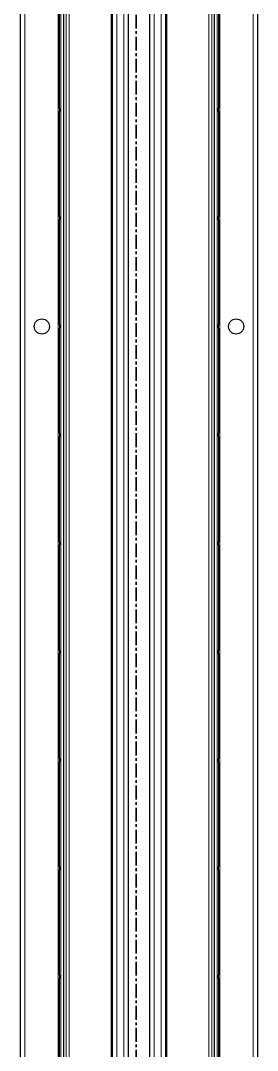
# Model space of a CAD drawing. Header units: millimetres. Extents: x -199 to 1181, y -1371 to 1507.
# Drawn here: x 594.1 to 703.5, y -411.2 to 63.8 of the extents above; entities that cross this region are included whole.
import ezdxf

# ---------------------------------------------------------------- set-up
doc = ezdxf.new("R2010")
doc.units = ezdxf.units.MM
doc.linetypes.add('CENTER', pattern=[10.16, 6.35, -1.27, 1.27, -1.27])

msp = doc.modelspace()

# ---------------------------------------------------------------- linework, layer by layer
at = {"color": 7, "linetype": 'CENTER', "lineweight": 35}
msp.add_line((647.53, 1499.09), (647.53, -1103.67), dxfattribs=at)
at = {"color": 7, "linetype": 'Continuous', "lineweight": 25}
for p, q in [((594.1, -851.79), (594.1, 1247.21)), ((613.89, 1247.21), (613.89, -851.79)), ((613.93, 1247.21), (613.93, -851.79)), ((636.6, -851.79), (636.6, 1247.21)), ((643.8, 1247.21), (643.8, -851.79)), ((653.8, -851.79), (653.8, 1247.21)), ((661, 1247.21), (661, -851.79)), ((683.67, -851.79), (683.67, 1247.21)), ((683.71, -851.79), (683.71, 1247.21)), ((703.5, 1247.21), (703.5, -851.79)), ((612.1, 23.46), (612.1, 71.96)), ((685.5, 71.96), (685.5, 23.46)), ((612.16, 23.35), (612.1, 23.46)), ((612.1, 23.46), (612.1, 21.96)), ((612.1, 21.96), (612.16, 22.06)), ((612.1, -26.54), (612.1, 21.96)), ((612.16, 22.06), (612.16, 23.35)), ((685.5, 23.46), (685.44, 23.35)), ((685.44, 23.35), (685.44, 22.06)), ((685.44, 22.06), (685.5, 21.96)), ((685.5, 21.96), (685.5, 23.46)), ((685.5, 21.96), (685.5, -26.54)), ((612.16, -26.65), (612.1, -26.54)), ((612.1, -26.54), (612.1, -28.04)), ((612.1, -28.04), (612.16, -27.94)), ((612.1, -76.54), (612.1, -28.04)), ((612.16, -27.94), (612.16, -26.65)), ((685.5, -26.54), (685.44, -26.65)), ((685.44, -26.65), (685.44, -27.94)), ((685.44, -27.94), (685.5, -28.04)), ((685.5, -28.04), (685.5, -26.54)), ((685.5, -28.04), (685.5, -76.54)), ((612.16, -76.65), (612.1, -76.54)), ((612.1, -76.54), (612.1, -78.04)), ((612.1, -78.04), (612.16, -77.94)), ((612.1, -126.54), (612.1, -78.04)), ((612.16, -77.94), (612.16, -76.65)), ((685.5, -76.54), (685.44, -76.65)), ((685.44, -76.65), (685.44, -77.94)), ((685.44, -77.94), (685.5, -78.04)), ((685.5, -78.04), (685.5, -76.54)), ((685.5, -78.04), (685.5, -126.54)), ((612.16, -126.65), (612.1, -126.54)), ((612.1, -126.54), (612.1, -128.04)), ((612.1, -128.04), (612.16, -127.94)), ((612.1, -176.54), (612.1, -128.04)), ((612.16, -127.94), (612.16, -126.65)), ((685.5, -126.54), (685.44, -126.65)), ((685.44, -126.65), (685.44, -127.94)), ((685.44, -127.94), (685.5, -128.04)), ((685.5, -128.04), (685.5, -126.54)), ((685.5, -128.04), (685.5, -176.54)), ((612.16, -176.65), (612.1, -176.54)), ((612.1, -176.54), (612.1, -178.04)), ((612.1, -178.04), (612.16, -177.94)), ((612.1, -226.54), (612.1, -178.04)), ((612.16, -177.94), (612.16, -176.65)), ((685.5, -176.54), (685.44, -176.65)), ((685.44, -176.65), (685.44, -177.94)), ((685.44, -177.94), (685.5, -178.04)), ((685.5, -178.04), (685.5, -176.54)), ((685.5, -178.04), (685.5, -226.54)), ((612.16, -226.65), (612.1, -226.54)), ((612.1, -226.54), (612.1, -228.04)), ((612.1, -228.04), (612.16, -227.94)), ((612.16, -227.94), (612.16, -226.65)), ((685.5, -226.54), (685.44, -226.65)), ((685.44, -226.65), (685.44, -227.94)), ((685.44, -227.94), (685.5, -228.04)), ((685.5, -228.04), (685.5, -226.54)), ((612.1, -276.54), (612.1, -228.04)), ((685.5, -228.04), (685.5, -276.54)), ((612.16, -276.65), (612.1, -276.54)), ((612.1, -276.54), (612.1, -278.04)), ((612.1, -278.04), (612.16, -277.94)), ((612.1, -326.54), (612.1, -278.04)), ((612.16, -277.94), (612.16, -276.65)), ((685.5, -276.54), (685.44, -276.65)), ((685.44, -276.65), (685.44, -277.94)), ((685.44, -277.94), (685.5, -278.04)), ((685.5, -278.04), (685.5, -276.54)), ((685.5, -278.04), (685.5, -326.54)), ((612.16, -326.65), (612.1, -326.54)), ((612.1, -326.54), (612.1, -328.04)), ((612.16, -327.94), (612.16, -326.65)), ((685.5, -326.54), (685.44, -326.65)), ((685.44, -326.65), (685.44, -327.94)), ((685.5, -328.04), (685.5, -326.54)), ((612.1, -328.04), (612.16, -327.94)), ((612.1, -376.54), (612.1, -328.04)), ((685.44, -327.94), (685.5, -328.04)), ((685.5, -328.04), (685.5, -376.54)), ((612.16, -376.65), (612.1, -376.54)), ((612.1, -376.54), (612.1, -378.04)), ((612.1, -378.04), (612.16, -377.94)), ((612.1, -426.54), (612.1, -378.04)), ((612.16, -377.94), (612.16, -376.65)), ((685.5, -376.54), (685.44, -376.65)), ((685.44, -376.65), (685.44, -377.94)), ((685.44, -377.94), (685.5, -378.04)), ((685.5, -378.04), (685.5, -376.54)), ((685.5, -378.04), (685.5, -426.54))]:
    msp.add_line(p, q, dxfattribs=at)
at = {"color": 8, "linetype": 'Continuous', "lineweight": 18}
for p, q in [((596.1, 1247.21), (596.1, -851.79)), ((611.45, -851.79), (611.45, 1247.21)), ((612.69, 1247.21), (612.69, -851.79)), ((615.13, -851.79), (615.13, 1247.21)), ((616.55, 1247.21), (616.55, -851.79)), ((635.95, -851.79), (635.95, 1247.21)), ((638.6, 1247.21), (638.6, -851.79)), ((641.8, -851.79), (641.8, 1247.21)), ((655.8, 1247.21), (655.8, -851.79)), ((659, -851.79), (659, 1247.21)), ((661.65, 1247.21), (661.65, -851.79)), ((681.05, -851.79), (681.05, 1247.21)), ((682.47, 1247.21), (682.47, -851.79)), ((684.91, -851.79), (684.91, 1247.21)), ((686.15, 1247.21), (686.15, -851.79)), ((701.5, -851.79), (701.5, 1247.21))]:
    msp.add_line(p, q, dxfattribs=at)
at = {"color": 7, "linetype": 'Continuous', "lineweight": 25}
for centre in [(603.95, -77.29), (693.65, -77.29)]:
    msp.add_circle(centre, 3.5, dxfattribs=at)

doc.saveas('drawing.dxf')
